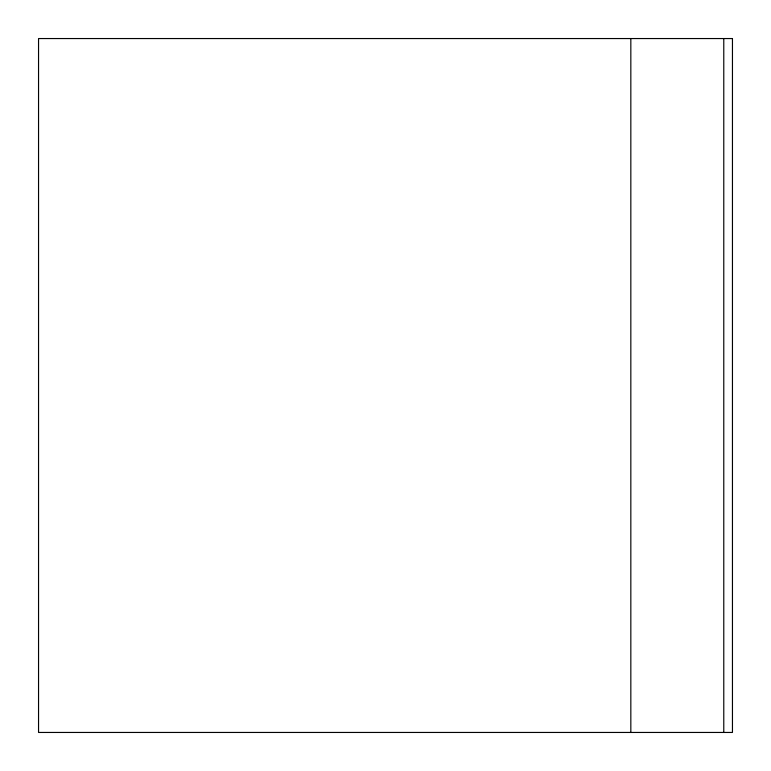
<?xml version="1.0" encoding="UTF-8"?>
<svg xmlns="http://www.w3.org/2000/svg" width="771" height="771" viewBox="0 0 771 771"><rect width="100%" height="100%" fill="white"/><g stroke="black" fill="none" stroke-linecap="round" stroke-linejoin="round"><path stroke-width="1.16" d="M723.776 38.55L723.776 732.45M630.832 38.55L630.832 732.45M732.45 38.55L38.55 38.55L38.55 732.45L732.45 732.45L732.45 38.55"/></g></svg>
